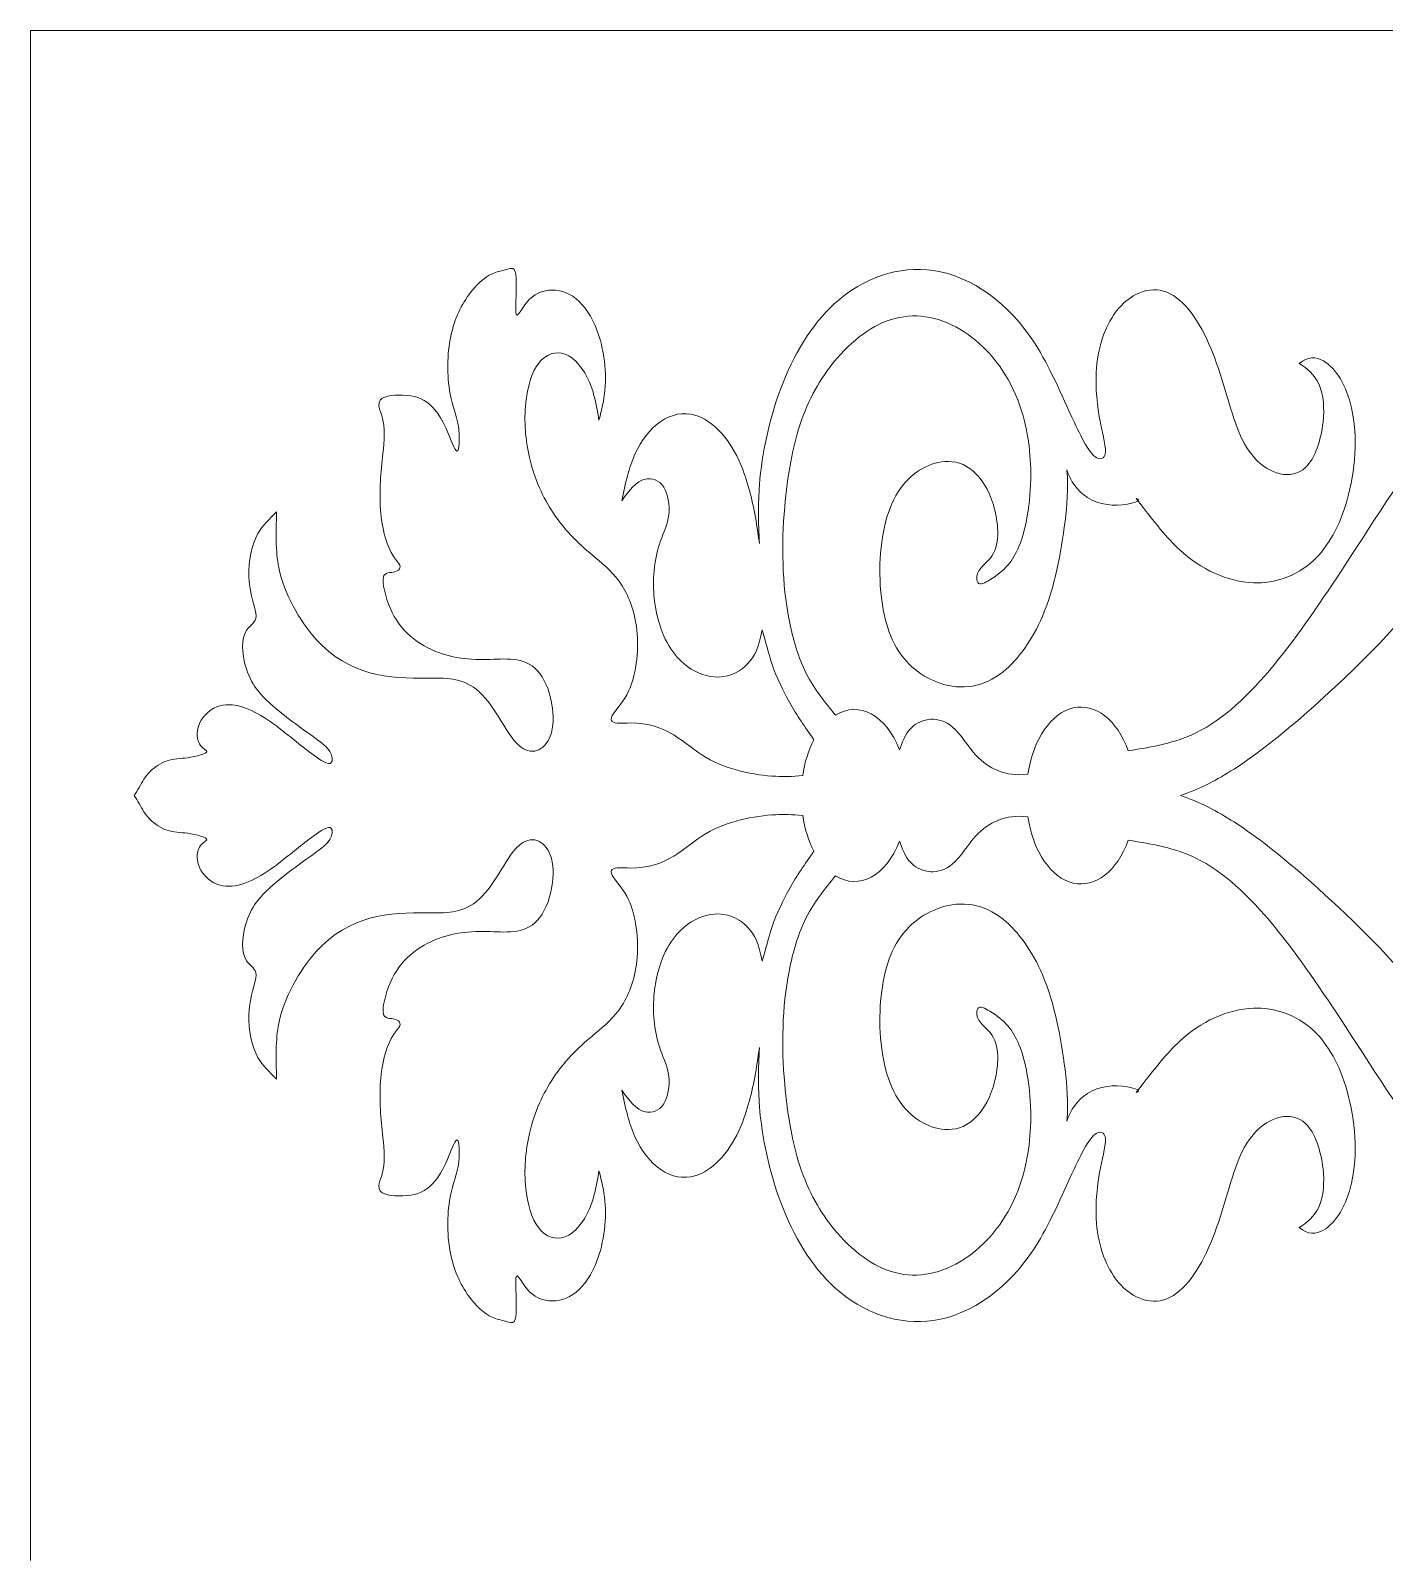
# Model space of a CAD drawing. Header units: millimetres. Extents: x -361 to 361, y -251 to 251.
# Drawn here: x -361 to -256.8, y 133.4 to 251.2 of the extents above; entities that cross this region are included whole.
import ezdxf

# ---------------------------------------------------------------- set-up
doc = ezdxf.new("R2010")
doc.units = ezdxf.units.MM
doc.header["$MEASUREMENT"] = 0
doc.layers.add('layer 1', color=7, linetype='Continuous')

msp = doc.modelspace()

# ---------------------------------------------------------------- linework, layer by layer
at = {"layer": 'layer 1', "lineweight": 9}
msp.add_open_spline([(-361.0487, 133.3888), (-361.0487, 133.3888), (-361.0487, 251.1888), (-361.0487, 251.1888), (-361.0487, 251.1888), (-361.0487, 251.1888), (-361.0487, 251.1888), (-361.0487, 251.1888), (-361.0487, 251.1888), (-361.0487, 251.1888), (-209.9237, 251.1888), (-209.9237, 251.1888)], degree=3, knots=[0, 0, 0, 0, 0.25, 0.25, 0.25, 0.25, 0.5, 0.5, 0.5, 0.5, 1, 1, 1, 1], dxfattribs=at)
for points in [[(-327.2837, 230.8535), (-326.7484, 231.5853), (-326.1086, 232.1915), (-325.4853, 232.4688)], [(-325.4853, 232.4688), (-325.1602, 232.6137), (-324.8394, 232.6688), (-324.4247, 232.792)], [(-324.4247, 232.792), (-324.1915, 232.8613), (-323.9287, 232.9521), (-323.7925, 232.7839)], [(-323.7925, 232.7839), (-323.662, 232.6222), (-323.6474, 232.2224), (-323.6414, 231.8827)], [(-299.1416, 230.1512), (-296.936, 232.1648), (-294.175, 233.1057), (-291.51, 232.715)], [(-291.51, 232.715), (-288.5283, 232.2781), (-285.667, 230.1741), (-283.6709, 227.0601)], [(-323.6414, 231.8827), (-323.6306, 231.2738), (-323.6468, 230.8571), (-323.6719, 230.2311)], [(-322.9725, 230.071), (-322.4555, 230.7815), (-321.9273, 231.0424), (-321.3976, 231.1502)], [(-321.3976, 231.1502), (-320.6697, 231.2983), (-319.939, 231.1584), (-319.2875, 230.7265)], [(-277.4716, 229.5039), (-276.4118, 230.9219), (-274.8813, 231.5774), (-273.5325, 231.0428)], [(-273.5325, 231.0428), (-272.8474, 230.7713), (-272.2093, 230.1927), (-271.662, 229.4803)], [(-328.7325, 227.3992), (-328.4793, 228.7829), (-327.9663, 229.9205), (-327.2837, 230.8535)], [(-323.6719, 230.2311), (-323.6872, 229.8488), (-323.7055, 229.3883), (-323.623, 229.3019)], [(-323.623, 229.3019), (-323.5176, 229.1913), (-323.2466, 229.6942), (-322.9725, 230.071)], [(-319.2875, 230.7265), (-318.5974, 230.2702), (-317.9963, 229.4885), (-317.5609, 228.472)], [(-303.3107, 223.5077), (-302.2897, 226.2837), (-300.8903, 228.5546), (-299.1416, 230.1512)], [(-259.7785, 210.0726), (-254.9117, 217.4923), (-250.4395, 224.6658), (-245.2391, 230.742)], [(-294.1195, 229.1041), (-295.8433, 228.7599), (-297.4864, 227.6209), (-298.9177, 225.9641)], [(-288.8309, 227.7828), (-290.5081, 228.977), (-292.356, 229.4565), (-294.1195, 229.1041)], [(-278.9668, 224.8612), (-278.8667, 226.7452), (-278.32, 228.369), (-277.4716, 229.5039)], [(-271.662, 229.4803), (-270.4654, 227.9227), (-269.7036, 225.7254), (-269.0357, 223.5055)], [(-328.6766, 222.9639), (-328.9784, 224.3206), (-328.9906, 225.9881), (-328.7325, 227.3992)], [(-317.5609, 228.472), (-316.9442, 227.0322), (-316.6602, 225.1211), (-316.8101, 223.4965)], [(-285.0128, 222.747), (-285.8794, 224.9689), (-287.2825, 226.6805), (-288.8309, 227.7828)], [(-319.8835, 226.2698), (-320.5868, 226.5298), (-321.3614, 226.2943), (-321.9113, 225.5858)], [(-317.9993, 224.1079), (-318.4315, 225.1099), (-319.115, 225.9855), (-319.8835, 226.2698)], [(-283.6709, 227.0601), (-282.5587, 225.325), (-281.7151, 223.2761), (-280.6494, 221.0067)], [(-321.9113, 225.5858), (-322.4567, 224.8828), (-322.781, 223.7139), (-322.9078, 222.5195)], [(-298.9177, 225.9641), (-300.0144, 224.6945), (-300.9866, 223.1206), (-301.6673, 221.1872)], [(-261.8069, 223.9378), (-262.15, 224.6856), (-262.7702, 225.2234), (-263.3333, 225.5468)], [(-263.3331, 225.5457), (-262.6847, 226.1197), (-262.044, 226.0865), (-261.4647, 225.7565)], [(-261.4647, 225.7565), (-260.4895, 225.2004), (-259.6882, 223.8028), (-259.3057, 222.1412)], [(-317.2679, 221.1859), (-317.4445, 222.3056), (-317.6304, 223.2528), (-317.9993, 224.1079)], [(-278.6365, 220.9687), (-278.9115, 222.3409), (-279.0308, 223.6545), (-278.9668, 224.8612)], [(-261.4987, 221.0458), (-261.3879, 222.0701), (-261.4349, 223.1273), (-261.8069, 223.9378)], [(-334.2226, 222.3326), (-334.286, 223.0046), (-333.4318, 223.1031), (-332.7417, 223.1185)], [(-332.7417, 223.1185), (-331.7539, 223.1403), (-331.1027, 222.993), (-330.5158, 222.5723)], [(-328.0269, 219.6197), (-327.9846, 220.9429), (-328.4285, 221.8484), (-328.6766, 222.9639)], [(-316.8101, 223.4965), (-316.882, 222.7186), (-317.0532, 222.0064), (-317.2679, 221.1878)], [(-304.9062, 216.2019), (-304.716, 218.6824), (-304.1374, 221.2607), (-303.3107, 223.5077)], [(-284.0159, 217.4336), (-284.0588, 219.367), (-284.4031, 221.1834), (-285.0128, 222.747)], [(-269.0357, 223.5055), (-268.4437, 221.5382), (-267.9256, 219.5531), (-266.785, 218.2892)], [(-333.9996, 221.5556), (-334.0844, 221.835), (-334.202, 222.1142), (-334.2226, 222.3326)], [(-333.9123, 218.6175), (-333.8106, 219.5803), (-333.7005, 220.5698), (-333.9996, 221.5556)], [(-330.5158, 222.5723), (-329.9306, 222.1528), (-329.4094, 221.4619), (-328.8562, 220.125)], [(-322.9078, 222.5195), (-323.0588, 221.0984), (-322.9302, 219.641), (-322.6246, 218.3246)], [(-312.505, 221.0955), (-311.6751, 221.6624), (-310.7531, 221.8254), (-309.8747, 221.5747)], [(-309.8747, 221.5747), (-308.5487, 221.1962), (-307.3223, 219.8745), (-306.5018, 218.1174)], [(-259.3057, 222.1412), (-258.7955, 219.926), (-259.0295, 217.2417), (-259.6371, 215.0656)], [(-314.4991, 218.5623), (-314.0118, 219.6373), (-313.3008, 220.552), (-312.505, 221.0955)], [(-301.6673, 221.1872), (-302.3675, 219.1985), (-302.7592, 216.8289), (-302.9611, 214.5245)], [(-280.6494, 221.0067), (-280.021, 219.6687), (-279.3152, 218.2538), (-278.6809, 218.2155)], [(-278.2808, 218.5432), (-278.1707, 219.0032), (-278.4423, 220.0005), (-278.6365, 220.9687)], [(-262.8392, 217.5578), (-262.1166, 218.2454), (-261.6535, 219.6135), (-261.4987, 221.0458)], [(-328.8562, 220.125), (-328.5774, 219.4513), (-328.2905, 218.6135), (-328.1435, 218.851)], [(-328.1435, 218.851), (-328.0753, 218.9613), (-328.0372, 219.3024), (-328.0269, 219.6197)], [(-334.0934, 214.308), (-334.2, 215.7794), (-334.0654, 217.168), (-333.9123, 218.6175)], [(-322.6246, 218.3246), (-322.2358, 216.6499), (-321.5607, 215.2033), (-320.7925, 214.0435)], [(-315.4961, 214.9681), (-315.2295, 216.3465), (-314.9678, 217.5286), (-314.4991, 218.5623)], [(-306.5018, 218.1174), (-305.9173, 216.8655), (-305.5388, 215.3929), (-305.2714, 213.9753)], [(-294.2257, 215.6691), (-293.316, 217.1055), (-291.9367, 217.9145), (-290.6367, 218.0016)], [(-290.6367, 218.0016), (-289.8627, 218.0535), (-289.1169, 217.8497), (-288.4387, 217.2608)], [(-278.6809, 218.2155), (-278.5077, 218.2046), (-278.3396, 218.2973), (-278.2808, 218.5432)], [(-266.785, 218.2892), (-265.6658, 217.049), (-263.9473, 216.5031), (-262.8392, 217.5578)], [(-312.2717, 216.03), (-312.6286, 216.6003), (-313.2121, 216.7602), (-313.7142, 216.6463)], [(-288.4387, 217.2608), (-287.8158, 216.7199), (-287.2501, 215.8542), (-286.8878, 214.6587)], [(-284.9242, 211.4499), (-284.2926, 212.9908), (-283.9681, 215.2846), (-284.0159, 217.4336)], [(-281.2236, 217.3672), (-281.1158, 215.845), (-281.2174, 214.6545), (-281.3723, 213.3933)], [(-279.6459, 215.2422), (-280.3796, 215.7205), (-280.9819, 216.5261), (-281.2236, 217.3663)], [(-313.7142, 216.6463), (-314.4083, 216.4887), (-314.9469, 215.8081), (-315.4961, 214.969)], [(-311.8899, 213.9077), (-311.8076, 214.6379), (-311.9443, 215.5067), (-312.2717, 216.03)], [(-304.9108, 211.6832), (-304.996, 213.3619), (-305.0161, 214.7656), (-304.9062, 216.2019)], [(-295.6305, 209.6922), (-295.6173, 211.9647), (-295.1799, 214.1622), (-294.2257, 215.6691)], [(-302.9611, 214.5245), (-303.2239, 211.524), (-303.1646, 208.6336), (-302.6218, 205.8282)], [(-286.8878, 214.6587), (-286.5026, 213.3869), (-286.3476, 211.7417), (-286.983, 210.7661)], [(-276.5701, 214.7286), (-277.5774, 214.5555), (-278.717, 214.6362), (-279.6459, 215.2422)], [(-275.8867, 215.146), (-275.4339, 215.0191), (-275.9792, 214.8302), (-276.5701, 214.7286)], [(-272.531, 211.196), (-273.5441, 212.1242), (-274.3986, 213.2515), (-275.8867, 215.1462)], [(-259.6371, 215.0656), (-260.2047, 213.0329), (-261.0986, 211.4434), (-262.2438, 210.3763)], [(-343.5372, 212.456), (-343.153, 213.1482), (-342.6561, 213.5513), (-342.1042, 214.1221)], [(-342.1043, 214.1226), (-342.1465, 212.4425), (-342.192, 211.1481), (-341.9241, 209.8367)], [(-332.8642, 210.3842), (-333.663, 211.3919), (-333.9904, 212.8884), (-334.0934, 214.308)], [(-320.7925, 214.0435), (-319.8146, 212.5672), (-318.686, 211.5561), (-317.5598, 210.6104)], [(-312.5263, 211.8881), (-312.2886, 212.5563), (-311.9742, 213.1592), (-311.8899, 213.9077)], [(-305.2714, 213.9753), (-305.1337, 213.2451), (-305.0254, 212.5296), (-304.9108, 211.6819)], [(-281.3723, 213.3933), (-281.6681, 210.9838), (-282.1585, 208.3173), (-283.1156, 206.082)], [(-344.2414, 209.1202), (-344.3044, 210.3485), (-344.0039, 211.6154), (-343.5372, 212.456)], [(-313.0354, 207.712), (-313.1484, 209.1472), (-312.9727, 210.6328), (-312.5263, 211.8881)], [(-287.171, 208.8876), (-286.0018, 209.6106), (-285.3823, 210.3324), (-284.9242, 211.4499)], [(-266.855, 208.6689), (-268.8882, 208.7379), (-270.912, 209.7127), (-272.531, 211.196)], [(-341.9241, 209.8367), (-341.5106, 207.8131), (-340.3507, 205.7491), (-339.0746, 204.3361)], [(-332.5824, 209.9251), (-332.5929, 210.0705), (-332.7346, 210.221), (-332.8642, 210.3842)], [(-332.8168, 209.582), (-332.6778, 209.6578), (-332.5727, 209.7893), (-332.5824, 209.9251)], [(-317.5598, 210.6104), (-316.8306, 209.998), (-316.1025, 209.413), (-315.4899, 208.442)], [(-294.5083, 203.9485), (-295.3013, 205.4812), (-295.6425, 207.618), (-295.6305, 209.6922)], [(-286.983, 210.7661), (-287.3823, 210.1529), (-288.0937, 209.8043), (-288.1636, 209.1506)], [(-271.2962, 197.107), (-267.0546, 199.1673), (-263.3125, 204.6848), (-259.7785, 210.0726)], [(-262.2438, 210.3763), (-263.5611, 209.149), (-265.2112, 208.6131), (-266.855, 208.6689)], [(-343.809, 206.7992), (-344.0084, 207.5489), (-344.2008, 208.3266), (-344.2414, 209.1202)], [(-333.7209, 207.7889), (-333.8649, 208.3241), (-333.9813, 208.9446), (-333.83, 209.2206)], [(-333.83, 209.2206), (-333.6587, 209.5332), (-333.1439, 209.4035), (-332.8168, 209.582)], [(-288.1636, 209.1506), (-288.1811, 208.9867), (-288.1582, 208.8039), (-288.0938, 208.7001)], [(-288.0938, 208.7001), (-287.9359, 208.4463), (-287.5279, 208.667), (-287.171, 208.8876)], [(-332.5251, 205.3366), (-333.0019, 205.9311), (-333.4212, 206.6746), (-333.7209, 207.7889)], [(-315.4899, 208.442), (-314.9116, 207.5253), (-314.4364, 206.2645), (-314.3173, 204.7284)], [(-312.1602, 204.3281), (-312.6294, 205.2878), (-312.9386, 206.4812), (-313.0354, 207.712)], [(-343.7004, 205.9165), (-343.6365, 206.1613), (-343.7234, 206.4777), (-343.809, 206.7992)], [(-254.5983, 206.8236), (-257.2549, 203.7354), (-260.075, 201.004), (-262.9639, 198.489)], [(-344.5095, 202.3195), (-344.7526, 203.2203), (-344.8475, 204.3652), (-344.4207, 205.0098)], [(-344.4207, 205.0098), (-344.1853, 205.3655), (-343.7911, 205.5689), (-343.7004, 205.9165)], [(-330.4463, 203.6613), (-331.1835, 204.0393), (-331.9033, 204.5613), (-332.5251, 205.3366)], [(-304.6987, 205.0417), (-304.8229, 204.4276), (-304.9403, 203.8926), (-305.1441, 203.433)], [(-303.9524, 202.4545), (-304.227, 203.2762), (-304.4028, 204.0872), (-304.6987, 205.0412)], [(-302.6218, 205.8282), (-302.3336, 204.3385), (-301.909, 202.873), (-301.303, 201.6777)], [(-283.1156, 206.082), (-283.8865, 204.2818), (-284.96, 202.7613), (-286.1363, 201.8219)], [(-339.0746, 204.3361), (-336.496, 201.4812), (-333.4431, 201.2854), (-330.4398, 201.322)], [(-314.3173, 204.7284), (-314.1888, 203.0726), (-314.4743, 201.0968), (-315.2732, 199.7929)], [(-309.3454, 201.6299), (-310.4532, 202.0288), (-311.4765, 202.9303), (-312.1602, 204.3281)], [(-291.0128, 200.9424), (-292.3347, 201.3883), (-293.6724, 202.3328), (-294.5083, 203.9485)], [(-325.9104, 202.7655), (-327.485, 202.731), (-328.9993, 202.9193), (-330.4463, 203.6613)], [(-322.0245, 201.9165), (-323.042, 203.006), (-324.5003, 202.7963), (-325.9104, 202.7655)], [(-305.1441, 203.433), (-305.49, 202.6527), (-306.0846, 202.0893), (-306.7067, 201.7639)], [(-342.5737, 199.3517), (-343.2988, 200.0067), (-344.1071, 200.8289), (-344.5095, 202.3195)], [(-320.8909, 199.3023), (-321.0751, 200.4088), (-321.4887, 201.3428), (-322.0245, 201.9165)], [(-306.7067, 201.7639), (-307.5682, 201.3132), (-308.4824, 201.3189), (-309.3454, 201.6299)], [(-302.5702, 199.4206), (-303.0906, 200.34), (-303.602, 201.4061), (-303.9524, 202.4545)], [(-301.303, 201.6777), (-300.6838, 200.4562), (-299.8749, 199.5171), (-299.056, 198.4696)], [(-286.1363, 201.8219), (-287.641, 200.6203), (-289.3139, 200.3694), (-291.0128, 200.9424)], [(-330.4398, 201.322), (-329.1546, 201.3384), (-327.8786, 201.3962), (-326.7263, 200.4651)], [(-326.7263, 200.4651), (-326.0984, 199.9578), (-325.5074, 199.1568), (-324.9856, 198.325)], [(-347.3662, 198.7132), (-346.8028, 199.1879), (-346.1755, 199.3242), (-345.5342, 199.267)], [(-345.5342, 199.267), (-344.2166, 199.1493), (-342.8399, 198.2149), (-341.6722, 197.3022)], [(-339.0282, 196.6296), (-340.4491, 197.6733), (-341.403, 198.2943), (-342.5737, 199.3517)], [(-321.0162, 196.854), (-320.7436, 197.5521), (-320.7531, 198.4754), (-320.8909, 199.3023)], [(-315.2732, 199.7929), (-315.7373, 199.0356), (-316.3746, 198.5048), (-316.3217, 198.1374)], [(-300.7103, 196.5808), (-301.4385, 197.6099), (-302.0097, 198.4301), (-302.5702, 199.4206)], [(-294.1159, 195.8141), (-295.1589, 198.4881), (-297.2276, 199.5999), (-299.056, 198.4688)], [(-276.4984, 195.7316), (-277.3652, 198.1194), (-279.0411, 199.4237), (-280.7388, 199.0312)], [(-348.1964, 197.2134), (-348.1171, 197.8917), (-347.757, 198.3838), (-347.3662, 198.7132)], [(-324.9856, 198.325), (-324.4628, 197.4914), (-324.0098, 196.627), (-323.3911, 196.1154)], [(-316.3217, 198.1374), (-316.3138, 198.0825), (-316.2906, 198.0314), (-316.2504, 197.991)], [(-316.2504, 197.991), (-316.0506, 197.791), (-315.4319, 197.8632), (-314.8751, 197.8722)], [(-314.8751, 197.8722), (-311.9722, 197.9192), (-310.7545, 196.2505), (-309.0239, 195.22)], [(-293.177, 197.5358), (-292.3951, 198.2675), (-291.0891, 198.4391), (-290.0569, 197.5807)], [(-280.7388, 199.0312), (-282.4365, 198.6389), (-283.8183, 196.6279), (-284.2347, 193.9434)], [(-262.9639, 198.489), (-264.7146, 196.9648), (-266.4905, 195.5204), (-268.3507, 194.329)], [(-348.041, 196.2657), (-348.2097, 196.5453), (-348.2332, 196.8992), (-348.1964, 197.2134)], [(-341.6722, 197.3022), (-340.8021, 196.6223), (-340.048, 195.9543), (-339.0466, 195.2564)], [(-322.0462, 195.746), (-321.6309, 195.8835), (-321.2338, 196.2972), (-321.0162, 196.854)], [(-294.1159, 195.8141), (-293.783, 196.7484), (-293.535, 197.2007), (-293.177, 197.5358)], [(-290.0569, 197.5807), (-289.3966, 197.0317), (-288.8484, 196.0615), (-288.2443, 195.3964)], [(-276.4984, 195.7316), (-274.5692, 196.0445), (-272.8971, 196.3295), (-271.2962, 197.107)], [(-347.6425, 195.8477), (-347.793, 195.963), (-347.942, 196.1013), (-348.041, 196.2657)], [(-347.8792, 195.4361), (-347.6606, 195.5059), (-347.424, 195.5948), (-347.4851, 195.707)], [(-347.4851, 195.707), (-347.5084, 195.7502), (-347.5756, 195.7967), (-347.6425, 195.8477)], [(-337.8437, 195.2762), (-337.9609, 195.8356), (-338.524, 196.2591), (-339.0282, 196.6296)], [(-323.3911, 196.1154), (-322.9834, 195.7783), (-322.5038, 195.5946), (-322.0462, 195.746)], [(-300.7103, 196.5808), (-301.1305, 195.7848), (-301.4278, 194.8392), (-301.578, 193.822)], [(-352.316, 193.5515), (-352.005, 194.0315), (-351.6126, 194.3884), (-351.2251, 194.6309)], [(-351.2251, 194.6309), (-350.7557, 194.9242), (-350.2931, 195.0494), (-349.7813, 195.1118)], [(-349.7813, 195.1118), (-349.2654, 195.1746), (-348.6993, 195.1735), (-347.8792, 195.4361)], [(-339.0466, 195.2564), (-338.5138, 194.8852), (-337.9112, 194.5055), (-337.8306, 194.9475)], [(-337.8306, 194.9475), (-337.8144, 195.0367), (-337.8193, 195.1595), (-337.8437, 195.2762)], [(-309.0239, 195.22), (-307.4011, 194.2536), (-305.3273, 193.8487), (-303.6437, 193.7661)], [(-288.2443, 195.3964), (-287.7143, 194.8133), (-287.1413, 194.4652), (-286.5873, 194.2313)], [(-353.0776, 192.2889), (-352.7817, 192.6572), (-352.5775, 193.1478), (-352.316, 193.5515)], [(-303.6437, 193.7661), (-303.0012, 193.7346), (-302.4155, 193.7498), (-301.578, 193.8218)], [(-286.5873, 194.2313), (-285.8459, 193.9186), (-285.1386, 193.8108), (-284.2347, 193.9425)], [(-268.3507, 194.329), (-269.6394, 193.5038), (-270.9686, 192.8), (-272.4692, 192.2887)], [(-353.0776, 192.2889), (-352.7817, 191.9204), (-352.5775, 191.4298), (-352.316, 191.026)], [(-268.3507, 190.2489), (-269.6394, 191.0743), (-270.9686, 191.778), (-272.4692, 192.2894)], [(-352.316, 191.026), (-352.005, 190.5462), (-351.6126, 190.1891), (-351.2251, 189.9468)], [(-303.6437, 190.81), (-303.0012, 190.8415), (-302.4155, 190.8263), (-301.578, 190.7543)], [(-351.2251, 189.9468), (-350.7557, 189.6534), (-350.2931, 189.5281), (-349.7813, 189.4659)], [(-339.0466, 189.3212), (-338.5138, 189.6924), (-337.9112, 190.0721), (-337.8306, 189.6301)], [(-309.0239, 189.356), (-307.4011, 190.3225), (-305.3273, 190.7274), (-303.6437, 190.81)], [(-301.578, 190.7555), (-301.4278, 189.7383), (-301.1305, 188.793), (-300.7103, 187.997)], [(-288.2443, 189.1815), (-287.7143, 189.7647), (-287.1413, 190.1129), (-286.5873, 190.3465)], [(-286.5873, 190.3465), (-285.8459, 190.6592), (-285.1386, 190.7671), (-284.2347, 190.6356)], [(-284.2347, 190.6345), (-283.8183, 187.9498), (-282.4365, 185.9388), (-280.7388, 185.5463)], [(-262.9639, 186.0889), (-264.7146, 187.6131), (-266.4905, 189.0576), (-268.3507, 190.2489)], [(-349.7813, 189.4659), (-349.2654, 189.4029), (-348.6993, 189.4042), (-347.8792, 189.1416)], [(-347.6425, 188.7297), (-347.793, 188.6148), (-347.942, 188.4762), (-348.041, 188.3119)], [(-347.8792, 189.1416), (-347.6606, 189.0716), (-347.424, 188.9829), (-347.4851, 188.8704)], [(-347.4851, 188.8704), (-347.5084, 188.8272), (-347.5756, 188.781), (-347.6425, 188.7297)], [(-341.6722, 187.2752), (-340.8021, 187.9553), (-340.048, 188.6233), (-339.0466, 189.3212)], [(-337.8437, 189.3014), (-337.9609, 188.742), (-338.524, 188.3183), (-339.0282, 187.9478)], [(-337.8306, 189.6301), (-337.8144, 189.5407), (-337.8193, 189.4181), (-337.8437, 189.3014)], [(-323.3911, 188.4626), (-322.9834, 188.7997), (-322.5038, 188.9835), (-322.0462, 188.832)], [(-322.0462, 188.832), (-321.6309, 188.6945), (-321.2338, 188.2807), (-321.0162, 187.7238)], [(-314.8751, 186.7039), (-311.9722, 186.6568), (-310.7545, 188.3256), (-309.0239, 189.356)], [(-299.056, 186.1078), (-297.2276, 184.9768), (-295.1589, 186.0887), (-294.1159, 188.7627)], [(-294.1159, 188.7636), (-293.783, 187.8293), (-293.535, 187.3768), (-293.177, 187.0419)], [(-290.0569, 186.997), (-289.3966, 187.5461), (-288.8484, 188.5166), (-288.2443, 189.1815)], [(-280.7388, 185.5463), (-279.0411, 185.154), (-277.3652, 186.4583), (-276.4984, 188.8462)], [(-276.4984, 188.8462), (-274.5692, 188.5334), (-272.8971, 188.2482), (-271.2962, 187.4705)], [(-348.041, 188.3119), (-348.2097, 188.0322), (-348.2332, 187.678), (-348.1964, 187.3638)], [(-348.1964, 187.3638), (-348.1171, 186.6857), (-347.757, 186.1934), (-347.3662, 185.864)], [(-339.0282, 187.9478), (-340.4491, 186.9042), (-341.403, 186.2829), (-342.5737, 185.2255)], [(-324.9856, 186.2529), (-324.4628, 187.0865), (-324.0098, 187.9511), (-323.3911, 188.4626)], [(-321.0162, 187.7238), (-320.7436, 187.0257), (-320.7531, 186.1024), (-320.8909, 185.2754)], [(-300.7103, 187.997), (-301.4385, 186.9674), (-302.0097, 186.1472), (-302.5702, 185.1568)], [(-271.2962, 187.4705), (-267.0546, 185.4102), (-263.3125, 179.8928), (-259.7785, 174.5049)], [(-345.5342, 185.3105), (-344.2166, 185.4281), (-342.8399, 186.3625), (-341.6722, 187.2752)], [(-326.7263, 184.1128), (-326.0984, 184.6199), (-325.5074, 185.4209), (-324.9856, 186.2529)], [(-315.2732, 184.7831), (-315.7373, 185.5405), (-316.3746, 186.0711), (-316.3217, 186.4387)], [(-316.3217, 186.4387), (-316.3138, 186.4935), (-316.2906, 186.5446), (-316.2504, 186.5848)], [(-316.2504, 186.5848), (-316.0506, 186.7848), (-315.4319, 186.7128), (-314.8751, 186.7039)], [(-293.177, 187.0419), (-292.3951, 186.3101), (-291.0891, 186.1386), (-290.0569, 186.997)], [(-347.3662, 185.864), (-346.8028, 185.3893), (-346.1755, 185.2531), (-345.5342, 185.3105)], [(-342.5737, 185.2255), (-343.2988, 184.5708), (-344.1071, 183.7485), (-344.5095, 182.2579)], [(-320.8909, 185.2754), (-321.0751, 184.1691), (-321.4887, 183.2349), (-322.0245, 182.6612)], [(-302.5702, 185.1568), (-303.0906, 184.2375), (-303.602, 183.1715), (-303.9524, 182.1229)], [(-301.303, 182.8995), (-300.6838, 184.1211), (-299.8749, 185.0601), (-299.056, 186.1076)], [(-254.5983, 177.7541), (-257.2549, 180.8425), (-260.075, 183.5739), (-262.9639, 186.0889)], [(-330.4398, 183.2557), (-329.1546, 183.2393), (-327.8786, 183.1817), (-326.7263, 184.1128)], [(-314.3173, 179.8476), (-314.1888, 181.5035), (-314.4743, 183.4792), (-315.2732, 184.7831)], [(-286.1363, 182.7558), (-287.641, 183.9574), (-289.3139, 184.2081), (-291.0128, 183.6352)], [(-339.0746, 180.2416), (-336.496, 183.0965), (-333.4431, 183.2925), (-330.4398, 183.2557)], [(-322.0245, 182.6612), (-323.042, 181.5719), (-324.5003, 181.7814), (-325.9104, 181.8124)], [(-309.3454, 182.948), (-310.4532, 182.5489), (-311.4765, 181.6476), (-312.1602, 180.2498)], [(-306.7067, 182.8138), (-307.5682, 183.2647), (-308.4824, 183.2588), (-309.3454, 182.948)], [(-305.1441, 181.1449), (-305.49, 181.925), (-306.0846, 182.4884), (-306.7067, 182.8138)], [(-302.6218, 178.749), (-302.3336, 180.2387), (-301.909, 181.7044), (-301.303, 182.8995)], [(-291.0128, 183.6352), (-292.3347, 183.1893), (-293.6724, 182.2449), (-294.5083, 180.6292)], [(-283.1156, 178.4957), (-283.8865, 180.2959), (-284.96, 181.8164), (-286.1363, 182.7558)], [(-344.5095, 182.2579), (-344.7526, 181.3571), (-344.8475, 180.2123), (-344.4207, 179.5676)], [(-325.9104, 181.8124), (-327.485, 181.8468), (-328.9993, 181.6586), (-330.4463, 180.9166)], [(-303.9524, 182.1229), (-304.227, 181.3012), (-304.4028, 180.4903), (-304.6987, 179.5362)], [(-341.9241, 174.741), (-341.5106, 176.7646), (-340.3507, 178.8288), (-339.0746, 180.2416)], [(-330.4463, 180.9166), (-331.1835, 180.5384), (-331.9033, 180.0166), (-332.5251, 179.2413)], [(-312.1602, 180.2498), (-312.6294, 179.2902), (-312.9386, 178.0967), (-313.0354, 176.866)], [(-304.6987, 179.536), (-304.8229, 180.1503), (-304.9403, 180.6851), (-305.1441, 181.1449)], [(-294.5083, 180.6292), (-295.3013, 179.0964), (-295.6425, 176.9596), (-295.6305, 174.8853)], [(-344.4207, 179.5676), (-344.1853, 179.2119), (-343.7911, 179.0083), (-343.7004, 178.6609)], [(-332.5251, 179.2413), (-333.0019, 178.6468), (-333.4212, 177.9033), (-333.7209, 176.7888)], [(-315.4899, 176.1338), (-314.9116, 177.0507), (-314.4364, 178.3115), (-314.3173, 179.8476)], [(-343.7004, 178.6609), (-343.6365, 178.4161), (-343.7234, 178.0997), (-343.809, 177.7782)], [(-302.9611, 170.053), (-303.2239, 173.0534), (-303.1646, 175.9439), (-302.6218, 178.749)], [(-281.3723, 171.1842), (-281.6681, 173.5937), (-282.1585, 176.2602), (-283.1156, 178.4957)], [(-343.809, 177.7782), (-344.0084, 177.0284), (-344.2008, 176.2509), (-344.2414, 175.4572)], [(-333.7209, 176.7888), (-333.8649, 176.2538), (-333.9813, 175.6331), (-333.83, 175.3573)], [(-313.0354, 176.866), (-313.1484, 175.4308), (-312.9727, 173.9449), (-312.5263, 172.6898)], [(-317.5598, 173.9657), (-316.8306, 174.5779), (-316.1025, 175.1629), (-315.4899, 176.1338)], [(-288.1636, 175.427), (-288.1811, 175.5908), (-288.1582, 175.7738), (-288.0938, 175.8774)], [(-288.0938, 175.8774), (-287.9359, 176.1312), (-287.5279, 175.9103), (-287.171, 175.6897)], [(-287.171, 175.6897), (-286.0018, 174.9668), (-285.3823, 174.2451), (-284.9242, 173.1275)], [(-266.855, 175.9071), (-268.8882, 175.8381), (-270.912, 174.8635), (-272.531, 173.38)], [(-262.2438, 174.1997), (-263.5611, 175.4269), (-265.2112, 175.963), (-266.855, 175.9071)], [(-344.2414, 175.4572), (-344.3044, 174.2287), (-344.0039, 172.9619), (-343.5372, 172.1213)], [(-342.1043, 170.4551), (-342.1465, 172.1354), (-342.192, 173.4298), (-341.9241, 174.741)], [(-333.83, 175.3573), (-333.6587, 175.0445), (-333.1439, 175.1744), (-332.8168, 174.9959)], [(-332.5824, 174.6528), (-332.5929, 174.5074), (-332.7346, 174.3569), (-332.8642, 174.1935)], [(-332.8168, 174.9959), (-332.6778, 174.9201), (-332.5727, 174.7886), (-332.5824, 174.6528)], [(-295.6305, 174.8853), (-295.6173, 172.6128), (-295.1799, 170.4153), (-294.2257, 168.9084)], [(-286.983, 173.8116), (-287.3823, 174.4246), (-288.0937, 174.7735), (-288.1636, 175.427)], [(-259.7785, 174.5049), (-254.9117, 167.0854), (-250.4395, 159.9119), (-245.2391, 153.8355)], [(-332.8642, 174.1935), (-333.663, 173.186), (-333.9904, 171.6895), (-334.0934, 170.2699)], [(-320.7925, 170.5325), (-319.8146, 172.0087), (-318.686, 173.0198), (-317.5598, 173.9657)], [(-286.8878, 169.919), (-286.5026, 171.1908), (-286.3476, 172.8359), (-286.983, 173.8116)], [(-272.531, 173.38), (-273.5441, 172.4519), (-274.3986, 171.3245), (-275.8867, 169.43)], [(-259.6371, 169.5105), (-260.2047, 171.5433), (-261.0986, 173.1328), (-262.2438, 174.1997)], [(-343.5372, 172.1213), (-343.153, 171.4293), (-342.6561, 171.0259), (-342.1042, 170.4551)], [(-312.5263, 172.6898), (-312.2886, 172.0216), (-311.9742, 171.4188), (-311.8899, 170.6701)], [(-305.2714, 170.6004), (-305.1337, 171.3306), (-305.0254, 172.0463), (-304.9108, 172.8938)], [(-304.9108, 172.8946), (-304.996, 171.216), (-305.0161, 169.8123), (-304.9062, 168.3758)], [(-284.9242, 173.1275), (-284.2926, 171.5865), (-283.9681, 169.2929), (-284.0159, 167.1436)], [(-281.2236, 167.2105), (-281.1158, 168.7325), (-281.2174, 169.9232), (-281.3723, 171.1842)], [(-334.0934, 170.2699), (-334.2, 168.7985), (-334.0654, 167.4097), (-333.9123, 165.9602)], [(-322.6246, 166.2514), (-322.2358, 167.926), (-321.5607, 169.3728), (-320.7925, 170.5325)], [(-311.8899, 170.6701), (-311.8076, 169.9399), (-311.9443, 169.071), (-312.2717, 168.5478)], [(-306.5018, 166.4585), (-305.9173, 167.7101), (-305.5388, 169.1828), (-305.2714, 170.6004)], [(-301.6673, 163.39), (-302.3675, 165.379), (-302.7592, 167.7483), (-302.9611, 170.053)], [(-288.4387, 167.3169), (-287.8158, 167.8578), (-287.2501, 168.7233), (-286.8878, 169.919)], [(-276.5701, 169.849), (-277.5774, 170.022), (-278.717, 169.9413), (-279.6459, 169.3356)], [(-275.8867, 169.4317), (-275.4339, 169.5583), (-275.9792, 169.7473), (-276.5701, 169.849)], [(-313.7142, 167.9317), (-314.4083, 168.089), (-314.9469, 168.7697), (-315.4961, 169.609)], [(-315.4961, 169.6078), (-315.2295, 168.2294), (-314.9678, 167.0473), (-314.4991, 166.0134)], [(-312.2717, 168.5478), (-312.6286, 167.9777), (-313.2121, 167.8178), (-313.7142, 167.9317)], [(-294.2257, 168.9084), (-293.316, 167.4721), (-291.9367, 166.663), (-290.6367, 166.5759)], [(-279.6459, 169.3356), (-280.3796, 168.8572), (-280.9819, 168.0515), (-281.2236, 167.2114)], [(-259.3057, 162.4347), (-258.7955, 164.6502), (-259.0295, 167.3343), (-259.6371, 169.5105)], [(-304.9062, 168.3758), (-304.716, 165.8953), (-304.1374, 163.3172), (-303.3107, 161.07)], [(-290.6367, 166.5759), (-289.8627, 166.524), (-289.1169, 166.7281), (-288.4387, 167.3169)], [(-266.785, 166.2887), (-265.6658, 167.5289), (-263.9473, 168.0746), (-262.8392, 167.02)], [(-322.9078, 162.0566), (-323.0588, 163.4775), (-322.9302, 164.9349), (-322.6246, 166.2514)], [(-309.8747, 163.0012), (-308.5487, 163.3797), (-307.3223, 164.7012), (-306.5018, 166.4585)], [(-284.0159, 167.1436), (-284.0588, 165.2104), (-284.4031, 163.3939), (-285.0128, 161.8303)], [(-280.6494, 163.571), (-280.021, 164.9092), (-279.3152, 166.3239), (-278.6809, 166.3622)], [(-278.6809, 166.3622), (-278.5077, 166.3731), (-278.3396, 166.2804), (-278.2808, 166.0346)], [(-269.0357, 161.0722), (-268.4437, 163.0395), (-267.9256, 165.0248), (-266.785, 166.2887)], [(-262.8392, 167.02), (-262.1166, 166.3323), (-261.6535, 164.9642), (-261.4987, 163.532)], [(-333.9123, 165.9602), (-333.8106, 164.9976), (-333.7005, 164.0081), (-333.9996, 163.022)], [(-328.8562, 164.4527), (-328.5774, 165.1266), (-328.2905, 165.9644), (-328.1435, 165.7267)], [(-328.0269, 164.958), (-327.9846, 163.635), (-328.4285, 162.7295), (-328.6766, 161.6138)], [(-328.1435, 165.7267), (-328.0753, 165.6167), (-328.0372, 165.2753), (-328.0269, 164.958)], [(-314.4991, 166.0134), (-314.0118, 164.9384), (-313.3008, 164.0239), (-312.505, 163.4804)], [(-278.2808, 166.0346), (-278.1707, 165.5746), (-278.4423, 164.5772), (-278.6365, 163.609)], [(-330.5158, 162.0056), (-329.9306, 162.425), (-329.4094, 163.1158), (-328.8562, 164.4527)], [(-333.9996, 163.022), (-334.0844, 162.7427), (-334.202, 162.4635), (-334.2226, 162.2451)], [(-317.2679, 163.39), (-317.4445, 162.2702), (-317.6304, 161.3231), (-317.9993, 160.4682)], [(-316.8101, 161.0813), (-316.882, 161.8591), (-317.0532, 162.5715), (-317.2679, 163.3899)], [(-312.505, 163.4804), (-311.6751, 162.9135), (-310.7531, 162.7502), (-309.8747, 163.0012)], [(-298.9177, 158.6132), (-300.0144, 159.883), (-300.9866, 161.4567), (-301.6673, 163.39)], [(-283.6709, 157.5176), (-282.5587, 159.2529), (-281.7151, 161.3018), (-280.6494, 163.571)], [(-278.6365, 163.609), (-278.9115, 162.2368), (-279.0308, 160.9234), (-278.9668, 159.7167)], [(-261.4987, 163.532), (-261.3879, 162.5078), (-261.4349, 161.4506), (-261.8069, 160.64)], [(-334.2226, 162.2451), (-334.286, 161.5731), (-333.4318, 161.4748), (-332.7417, 161.4592)], [(-332.7417, 161.4592), (-331.7539, 161.4375), (-331.1027, 161.585), (-330.5158, 162.0056)], [(-328.6766, 161.6138), (-328.9784, 160.2571), (-328.9906, 158.5898), (-328.7325, 157.1784)], [(-321.9113, 158.9902), (-322.4567, 159.6931), (-322.781, 160.862), (-322.9078, 162.0566)], [(-285.0128, 161.8303), (-285.8794, 159.6084), (-287.2825, 157.8969), (-288.8309, 156.7944)], [(-261.4647, 158.8196), (-260.4895, 159.3756), (-259.6882, 160.7734), (-259.3057, 162.4347)], [(-317.9993, 160.4682), (-318.4315, 159.466), (-319.115, 158.5906), (-319.8835, 158.3063)], [(-317.5609, 156.1058), (-316.9442, 157.5456), (-316.6602, 159.4566), (-316.8101, 161.0813)], [(-303.3107, 161.07), (-302.2897, 158.294), (-300.8903, 156.0231), (-299.1416, 154.4267)], [(-271.662, 155.0974), (-270.4654, 156.6552), (-269.7036, 158.8523), (-269.0357, 161.0722)], [(-261.8069, 160.64), (-262.15, 159.8921), (-262.7702, 159.3543), (-263.3333, 159.0309)], [(-278.9668, 159.7167), (-278.8667, 157.8327), (-278.32, 156.2089), (-277.4716, 155.0738)], [(-263.3331, 159.0302), (-262.6847, 158.4561), (-262.044, 158.4895), (-261.4647, 158.8196)], [(-319.8835, 158.3063), (-320.5868, 158.046), (-321.3614, 158.2818), (-321.9113, 158.9902)], [(-294.1195, 155.4731), (-295.8433, 155.8174), (-297.4864, 156.9564), (-298.9177, 158.6132)], [(-328.7325, 157.1784), (-328.4793, 155.7948), (-327.9663, 154.6572), (-327.2837, 153.7242)], [(-288.8309, 156.7944), (-290.5081, 155.6004), (-292.356, 155.1209), (-294.1195, 155.4731)], [(-291.51, 151.8627), (-288.5283, 152.2998), (-285.667, 154.4036), (-283.6709, 157.5176)], [(-319.2875, 153.8514), (-318.5974, 154.3078), (-317.9963, 155.0895), (-317.5609, 156.1058)], [(-323.6719, 154.3466), (-323.6872, 154.7291), (-323.7055, 155.1894), (-323.623, 155.2758)], [(-323.6414, 152.6952), (-323.6306, 153.3039), (-323.6468, 153.7206), (-323.6719, 154.3466)], [(-323.623, 155.2758), (-323.5176, 155.3867), (-323.2466, 154.8835), (-322.9725, 154.5069)], [(-322.9725, 154.5069), (-322.4555, 153.7962), (-321.9273, 153.5354), (-321.3976, 153.4277)], [(-299.1416, 154.4267), (-296.936, 152.4131), (-294.175, 151.472), (-291.51, 151.8627)], [(-277.4716, 155.0738), (-276.4118, 153.6558), (-274.8813, 153.0003), (-273.5325, 153.5349)], [(-273.5325, 153.5349), (-272.8474, 153.8066), (-272.2093, 154.385), (-271.662, 155.0974)], [(-327.2837, 153.7242), (-326.7484, 152.9924), (-326.1086, 152.3864), (-325.4853, 152.1089)], [(-321.3976, 153.4277), (-320.6697, 153.2796), (-319.939, 153.4196), (-319.2875, 153.8514)], [(-325.4853, 152.1089), (-325.1602, 151.964), (-324.8394, 151.9089), (-324.4247, 151.7857)], [(-323.7925, 151.7939), (-323.662, 151.9555), (-323.6474, 152.3553), (-323.6414, 152.6952)], [(-324.4247, 151.7857), (-324.1915, 151.7163), (-323.9287, 151.6256), (-323.7925, 151.7939)]]:
    msp.add_open_spline(points, degree=3, dxfattribs=at)

doc.saveas('drawing.dxf')
